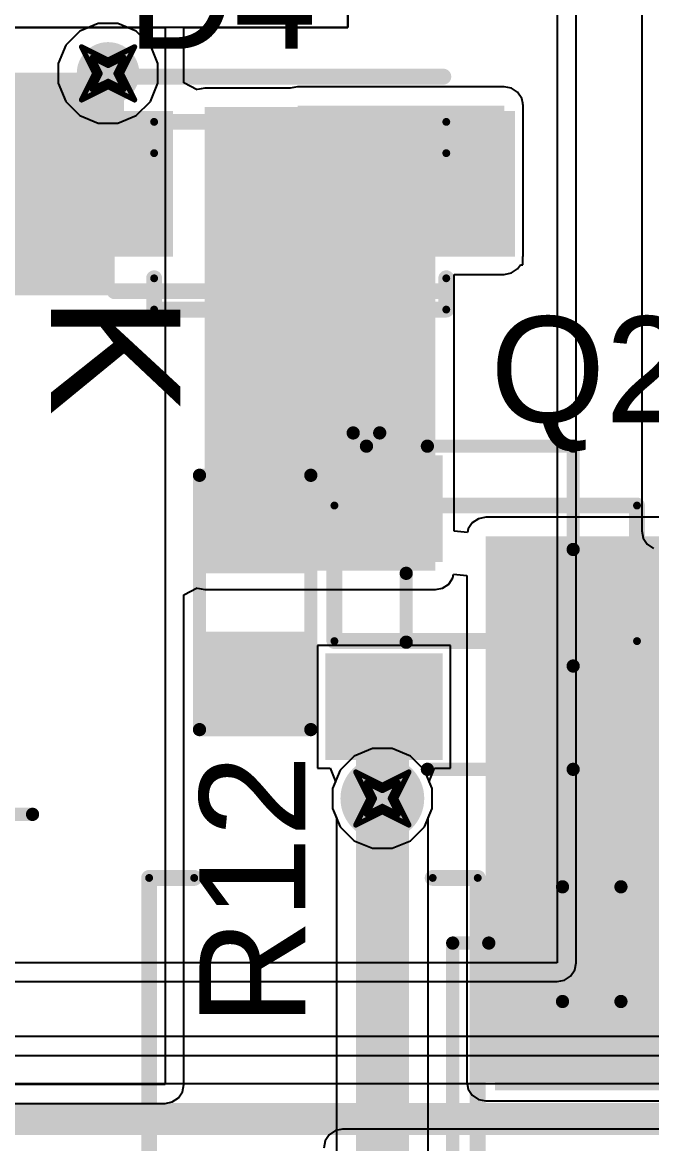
# Model space of a CAD drawing. Header units: inches. Extents: x 0 to 13.9, y -0.2 to 3.4.
# Drawn here: x 3.2952 to 3.5326, y 1.6647 to 2.088 of the extents above; entities that cross this region are included whole.
import ezdxf

# ---------------------------------------------------------------- set-up
doc = ezdxf.new("R2010")
doc.units = ezdxf.units.IN
doc.header["$MEASUREMENT"] = 0
for name, color, linetype in [('Bottom Layer', 5, 'Continuous'), ('Bottom Solder', 6, 'Continuous'), ('Drill Drawing', 1, 'Continuous'), ('Layer 1', 16, 'Continuous'), ('Layer 2', 76, 'Continuous'), ('Mechanical 4', 56, 'Continuous'), ('Pad Holes', 156, 'Continuous'), ('Top Layer', 1, 'Continuous'), ('Top Overlay', 2, 'Continuous'), ('Top Paste', 8, 'Continuous'), ('Top Solder', 216, 'Continuous'), ('Via Holes', 16, 'Continuous')]:
    doc.layers.add(name, color=color, linetype=linetype)
doc.styles.add('Arial', font='', dxfattribs={"height": 0.2})
doc.styles.get('Arial').set_extended_font_data('Arial')

msp = doc.modelspace()

# ---------------------------------------------------------------- hatches: boundary and pattern name
at = {"layer": 'Bottom Layer'}
h = msp.add_hatch(color=5, dxfattribs=at)
edge = h.paths.add_edge_path()
edge.add_arc((3.3275, 2.06873), 0.01181, 0, 360)
h = msp.add_hatch(color=5, dxfattribs=at)
edge = h.paths.add_edge_path()
edge.add_arc((3.431, 1.795), 0.01181, 0, 360)
at = {"layer": 'Bottom Solder'}
h = msp.add_hatch(color=6, dxfattribs=at)
edge = h.paths.add_edge_path()
edge.add_arc((3.431, 1.795), 0.01581, 0, 360)
at = {"layer": 'Layer 1'}
h = msp.add_hatch(color=16, dxfattribs=at)
edge = h.paths.add_edge_path()
edge.add_arc((3.3275, 2.06873), 0.01181, 0, 360)
h = msp.add_hatch(color=16, dxfattribs=at)
edge = h.paths.add_edge_path()
edge.add_arc((3.431, 1.795), 0.01181, 0, 360)
at = {"layer": 'Layer 2'}
h = msp.add_hatch(color=76, dxfattribs=at)
edge = h.paths.add_edge_path()
edge.add_arc((3.3275, 2.06873), 0.01181, 0, 360)
h = msp.add_hatch(color=76, dxfattribs=at)
edge = h.paths.add_edge_path()
edge.add_arc((3.431, 1.795), 0.01181, 0, 360)
at = {"layer": 'Mechanical 4'}
h = msp.add_hatch(color=56, dxfattribs=at)
edge = h.paths.add_edge_path()
edge.add_arc((3.34488, 2.05043), 0.0015, 0, 360)
h = msp.add_hatch(color=56, dxfattribs=at)
edge = h.paths.add_edge_path()
edge.add_arc((3.34488, 2.05043), 0.0015, 0, 360)
h = msp.add_hatch(color=56, dxfattribs=at)
edge = h.paths.add_edge_path()
edge.add_arc((3.45512, 2.05043), 0.0015, 0, 360)
h = msp.add_hatch(color=56, dxfattribs=at)
edge = h.paths.add_edge_path()
edge.add_arc((3.45512, 2.05043), 0.0015, 0, 360)
h = msp.add_hatch(color=56, dxfattribs=at)
edge = h.paths.add_edge_path()
edge.add_arc((3.34488, 2.03862), 0.0015, 0, 360)
h = msp.add_hatch(color=56, dxfattribs=at)
edge = h.paths.add_edge_path()
edge.add_arc((3.45512, 2.03862), 0.0015, 0, 360)
h = msp.add_hatch(color=56, dxfattribs=at)
edge = h.paths.add_edge_path()
edge.add_arc((3.34488, 1.99138), 0.0015, 0, 360)
h = msp.add_hatch(color=56, dxfattribs=at)
edge = h.paths.add_edge_path()
edge.add_arc((3.45512, 1.99138), 0.0015, 0, 360)
h = msp.add_hatch(color=56, dxfattribs=at)
edge = h.paths.add_edge_path()
edge.add_arc((3.34488, 1.97957), 0.0015, 0, 360)
h = msp.add_hatch(color=56, dxfattribs=at)
edge = h.paths.add_edge_path()
edge.add_arc((3.34488, 1.97957), 0.0015, 0, 360)
h = msp.add_hatch(color=56, dxfattribs=at)
edge = h.paths.add_edge_path()
edge.add_arc((3.45512, 1.97957), 0.0015, 0, 360)
h = msp.add_hatch(color=56, dxfattribs=at)
edge = h.paths.add_edge_path()
edge.add_arc((3.45512, 1.97957), 0.0015, 0, 360)
h = msp.add_hatch(color=56, dxfattribs=at)
edge = h.paths.add_edge_path()
edge.add_arc((3.41291, 1.90559), 0.0015, 0, 360)
h = msp.add_hatch(color=56, dxfattribs=at)
edge = h.paths.add_edge_path()
edge.add_arc((3.41291, 1.90559), 0.0015, 0, 360)
h = msp.add_hatch(color=56, dxfattribs=at)
edge = h.paths.add_edge_path()
edge.add_arc((3.52709, 1.90559), 0.0015, 0, 360)
h = msp.add_hatch(color=56, dxfattribs=at)
edge = h.paths.add_edge_path()
edge.add_arc((3.52709, 1.90559), 0.0015, 0, 360)
h = msp.add_hatch(color=56, dxfattribs=at)
edge = h.paths.add_edge_path()
edge.add_arc((3.41291, 1.85441), 0.0015, 0, 360)
h = msp.add_hatch(color=56, dxfattribs=at)
edge = h.paths.add_edge_path()
edge.add_arc((3.41291, 1.85441), 0.0015, 0, 360)
h = msp.add_hatch(color=56, dxfattribs=at)
edge = h.paths.add_edge_path()
edge.add_arc((3.52709, 1.85441), 0.0015, 0, 360)
h = msp.add_hatch(color=56, dxfattribs=at)
edge = h.paths.add_edge_path()
edge.add_arc((3.52709, 1.85441), 0.0015, 0, 360)
h = msp.add_hatch(color=56, dxfattribs=at)
edge = h.paths.add_edge_path()
edge.add_arc((3.343, 1.765), 0.0015, 0, 360)
h = msp.add_hatch(color=56, dxfattribs=at)
edge = h.paths.add_edge_path()
edge.add_arc((3.343, 1.765), 0.0015, 0, 360)
h = msp.add_hatch(color=56, dxfattribs=at)
edge = h.paths.add_edge_path()
edge.add_arc((3.36, 1.765), 0.0015, 0, 360)
h = msp.add_hatch(color=56, dxfattribs=at)
edge = h.paths.add_edge_path()
edge.add_arc((3.45, 1.765), 0.0015, 0, 360)
h = msp.add_hatch(color=56, dxfattribs=at)
edge = h.paths.add_edge_path()
edge.add_arc((3.467, 1.765), 0.0015, 0, 360)
h = msp.add_hatch(color=56, dxfattribs=at)
edge = h.paths.add_edge_path()
edge.add_arc((3.467, 1.765), 0.0015, 0, 360)
h = msp.add_hatch(color=56, dxfattribs=at)
edge = h.paths.add_edge_path()
edge.add_arc((3.49898, 1.76165), 0.00125, 0, 360)
h = msp.add_hatch(color=56, dxfattribs=at)
edge = h.paths.add_edge_path()
edge.add_arc((3.52102, 1.76165), 0.00125, 0, 360)
h = msp.add_hatch(color=56, dxfattribs=at)
edge = h.paths.add_edge_path()
edge.add_arc((3.49898, 1.71835), 0.00125, 0, 360)
h = msp.add_hatch(color=56, dxfattribs=at)
edge = h.paths.add_edge_path()
edge.add_arc((3.52102, 1.71835), 0.00125, 0, 360)
at = {"layer": 'Pad Holes'}
h = msp.add_hatch(color=7, dxfattribs=at)
edge = h.paths.add_edge_path()
edge.add_arc((3.34488, 2.05043), 0.0015, 0, 360)
h = msp.add_hatch(color=7, dxfattribs=at)
edge = h.paths.add_edge_path()
edge.add_arc((3.34488, 2.05043), 0.0015, 0, 360)
h = msp.add_hatch(color=7, dxfattribs=at)
edge = h.paths.add_edge_path()
edge.add_arc((3.45512, 2.05043), 0.0015, 0, 360)
h = msp.add_hatch(color=7, dxfattribs=at)
edge = h.paths.add_edge_path()
edge.add_arc((3.45512, 2.05043), 0.0015, 0, 360)
h = msp.add_hatch(color=7, dxfattribs=at)
edge = h.paths.add_edge_path()
edge.add_arc((3.34488, 2.03862), 0.0015, 0, 360)
h = msp.add_hatch(color=7, dxfattribs=at)
edge = h.paths.add_edge_path()
edge.add_arc((3.45512, 2.03862), 0.0015, 0, 360)
h = msp.add_hatch(color=7, dxfattribs=at)
edge = h.paths.add_edge_path()
edge.add_arc((3.34488, 1.99138), 0.0015, 0, 360)
h = msp.add_hatch(color=7, dxfattribs=at)
edge = h.paths.add_edge_path()
edge.add_arc((3.45512, 1.99138), 0.0015, 0, 360)
h = msp.add_hatch(color=7, dxfattribs=at)
edge = h.paths.add_edge_path()
edge.add_arc((3.34488, 1.97957), 0.0015, 0, 360)
h = msp.add_hatch(color=7, dxfattribs=at)
edge = h.paths.add_edge_path()
edge.add_arc((3.34488, 1.97957), 0.0015, 0, 360)
h = msp.add_hatch(color=7, dxfattribs=at)
edge = h.paths.add_edge_path()
edge.add_arc((3.45512, 1.97957), 0.0015, 0, 360)
h = msp.add_hatch(color=7, dxfattribs=at)
edge = h.paths.add_edge_path()
edge.add_arc((3.45512, 1.97957), 0.0015, 0, 360)
h = msp.add_hatch(color=7, dxfattribs=at)
edge = h.paths.add_edge_path()
edge.add_arc((3.41291, 1.90559), 0.0015, 0, 360)
h = msp.add_hatch(color=7, dxfattribs=at)
edge = h.paths.add_edge_path()
edge.add_arc((3.41291, 1.90559), 0.0015, 0, 360)
h = msp.add_hatch(color=7, dxfattribs=at)
edge = h.paths.add_edge_path()
edge.add_arc((3.52709, 1.90559), 0.0015, 0, 360)
h = msp.add_hatch(color=7, dxfattribs=at)
edge = h.paths.add_edge_path()
edge.add_arc((3.52709, 1.90559), 0.0015, 0, 360)
h = msp.add_hatch(color=7, dxfattribs=at)
edge = h.paths.add_edge_path()
edge.add_arc((3.41291, 1.85441), 0.0015, 0, 360)
h = msp.add_hatch(color=7, dxfattribs=at)
edge = h.paths.add_edge_path()
edge.add_arc((3.41291, 1.85441), 0.0015, 0, 360)
h = msp.add_hatch(color=7, dxfattribs=at)
edge = h.paths.add_edge_path()
edge.add_arc((3.52709, 1.85441), 0.0015, 0, 360)
h = msp.add_hatch(color=7, dxfattribs=at)
edge = h.paths.add_edge_path()
edge.add_arc((3.52709, 1.85441), 0.0015, 0, 360)
h = msp.add_hatch(color=7, dxfattribs=at)
edge = h.paths.add_edge_path()
edge.add_arc((3.343, 1.765), 0.0015, 0, 360)
h = msp.add_hatch(color=7, dxfattribs=at)
edge = h.paths.add_edge_path()
edge.add_arc((3.343, 1.765), 0.0015, 0, 360)
h = msp.add_hatch(color=7, dxfattribs=at)
edge = h.paths.add_edge_path()
edge.add_arc((3.36, 1.765), 0.0015, 0, 360)
h = msp.add_hatch(color=7, dxfattribs=at)
edge = h.paths.add_edge_path()
edge.add_arc((3.45, 1.765), 0.0015, 0, 360)
h = msp.add_hatch(color=7, dxfattribs=at)
edge = h.paths.add_edge_path()
edge.add_arc((3.467, 1.765), 0.0015, 0, 360)
h = msp.add_hatch(color=7, dxfattribs=at)
edge = h.paths.add_edge_path()
edge.add_arc((3.467, 1.765), 0.0015, 0, 360)
h = msp.add_hatch(color=7, dxfattribs=at)
edge = h.paths.add_edge_path()
edge.add_arc((3.49898, 1.76165), 0.00125, 0, 360)
h = msp.add_hatch(color=7, dxfattribs=at)
edge = h.paths.add_edge_path()
edge.add_arc((3.52102, 1.76165), 0.00125, 0, 360)
h = msp.add_hatch(color=7, dxfattribs=at)
edge = h.paths.add_edge_path()
edge.add_arc((3.49898, 1.71835), 0.00125, 0, 360)
h = msp.add_hatch(color=7, dxfattribs=at)
edge = h.paths.add_edge_path()
edge.add_arc((3.52102, 1.71835), 0.00125, 0, 360)
at = {"layer": 'Top Layer'}
h = msp.add_hatch(color=1, dxfattribs=at)
edge = h.paths.add_edge_path()
edge.add_arc((3.3275, 2.06873), 0.01181, 0, 360)
for points in [[(3.364, 1.881), (3.451, 1.881), (3.451, 2.056), (3.364, 2.056)], [(3.477, 2), (3.477, 2.05658), (3.399, 2.05658), (3.399, 2)], [(3.348, 2.0035), (3.307, 2.0035), (3.307, 2.0505), (3.348, 2.0505)], [(3.477, 2.0035), (3.436, 2.0035), (3.436, 2.0505), (3.477, 2.0505)], [(3.44974, 1.92054), (3.44974, 1.88826), (3.41352, 1.88826), (3.41352, 1.92054)], [(3.4005, 1.884), (3.3655, 1.884), (3.3655, 1.914), (3.4005, 1.914)], [(3.47, 1.688), (3.547, 1.688), (3.547, 1.894), (3.47, 1.894)], [(3.52848, 1.88314), (3.52848, 1.85086), (3.49226, 1.85086), (3.49226, 1.88314)], [(3.4005, 1.824), (3.3655, 1.824), (3.3655, 1.854), (3.4005, 1.854)], [(3.44974, 1.84574), (3.44974, 1.81346), (3.41352, 1.81346), (3.41352, 1.84574)], [(3.47754, 1.68879), (3.47754, 1.78721), (3.54446, 1.78721), (3.54446, 1.68879)]]:
    msp.add_hatch(color=1, dxfattribs=at).paths.add_polyline_path(points)
h = msp.add_hatch(color=1, dxfattribs=at)
edge = h.paths.add_edge_path()
edge.add_arc((3.431, 1.795), 0.01181, 0, 360)
at = {"layer": 'Top Overlay'}
for points in [[(3.33, 2.069), (3.279, 2.069), (3.279, 2.054), (3.33, 2.054)], [(3.303, 2.057), (3.279, 2.057), (3.279, 1.997), (3.303, 1.997)], [(3.33, 2), (3.279, 2), (3.279, 1.985), (3.33, 1.985)]]:
    msp.add_hatch(color=2, dxfattribs=at).paths.add_polyline_path(points)
at = {"layer": 'Top Paste'}
for points in [[(3.348, 2.0035), (3.307, 2.0035), (3.307, 2.0505), (3.348, 2.0505)], [(3.477, 2.0035), (3.436, 2.0035), (3.436, 2.0505), (3.477, 2.0505)], [(3.44974, 1.92054), (3.44974, 1.88826), (3.41352, 1.88826), (3.41352, 1.92054)], [(3.4005, 1.884), (3.3655, 1.884), (3.3655, 1.914), (3.4005, 1.914)], [(3.52848, 1.88314), (3.52848, 1.85086), (3.49226, 1.85086), (3.49226, 1.88314)], [(3.4005, 1.824), (3.3655, 1.824), (3.3655, 1.854), (3.4005, 1.854)], [(3.44974, 1.84574), (3.44974, 1.81346), (3.41352, 1.81346), (3.41352, 1.84574)], [(3.47754, 1.68879), (3.47754, 1.78721), (3.54446, 1.78721), (3.54446, 1.68879)]]:
    msp.add_hatch(color=8, dxfattribs=at).paths.add_polyline_path(points)
at = {"layer": 'Top Solder'}
for points in [[(3.352, 1.9995), (3.303, 1.9995), (3.303, 2.0545), (3.352, 2.0545)], [(3.481, 1.9995), (3.432, 1.9995), (3.432, 2.0545), (3.481, 2.0545)], [(3.45374, 1.92454), (3.45374, 1.88426), (3.40952, 1.88426), (3.40952, 1.92454)], [(3.4045, 1.88), (3.3615, 1.88), (3.3615, 1.918), (3.4045, 1.918)], [(3.53248, 1.88714), (3.53248, 1.84686), (3.48826, 1.84686), (3.48826, 1.88714)], [(3.4045, 1.82), (3.3615, 1.82), (3.3615, 1.858), (3.4045, 1.858)], [(3.45374, 1.84974), (3.45374, 1.80946), (3.40952, 1.80946), (3.40952, 1.84974)], [(3.47354, 1.68479), (3.47354, 1.79121), (3.54846, 1.79121), (3.54846, 1.68479)]]:
    msp.add_hatch(color=216, dxfattribs=at).paths.add_polyline_path(points)
h = msp.add_hatch(color=216, dxfattribs=at)
edge = h.paths.add_edge_path()
edge.add_arc((3.431, 1.795), 0.01581, 0, 360)
at = {"layer": 'Via Holes'}
h = msp.add_hatch(color=7, dxfattribs=at)
edge = h.paths.add_edge_path()
edge.add_arc((3.3275, 2.06873), 0.00591, 0, 360)
h = msp.add_hatch(color=7, dxfattribs=at)
edge = h.paths.add_edge_path()
edge.add_arc((3.431, 1.795), 0.00591, 0, 360)

# ---------------------------------------------------------------- linework, layer by layer
at = {"layer": 'Bottom Layer'}
for p, q in [((3.32376, 2.08754), (3.31684, 2.08468)), ((3.33124, 2.08754), (3.32376, 2.08754)), ((3.33816, 2.08468), (3.33124, 2.08754)), ((3.31684, 2.08468), (3.31155, 2.07939)), ((3.34345, 2.07939), (3.33816, 2.08468)), ((3.31155, 2.07939), (3.30869, 2.07247)), ((3.34631, 2.07247), (3.34345, 2.07939)), ((3.30869, 2.07247), (3.30869, 2.06499)), ((3.34631, 2.06499), (3.34631, 2.07247)), ((3.30869, 2.06499), (3.31155, 2.05808)), ((3.34345, 2.05808), (3.34631, 2.06499)), ((3.31155, 2.05808), (3.31684, 2.05279)), ((3.33816, 2.05279), (3.34345, 2.05808)), ((3.31684, 2.05279), (3.32376, 2.04992)), ((3.32376, 2.04992), (3.33124, 2.04992)), ((3.33124, 2.04992), (3.33816, 2.05279)), ((3.42726, 1.81381), (3.42034, 1.81095)), ((3.43474, 1.81381), (3.42726, 1.81381)), ((3.44166, 1.81095), (3.43474, 1.81381)), ((3.42034, 1.81095), (3.41505, 1.80566)), ((3.44695, 1.80566), (3.44166, 1.81095)), ((3.41505, 1.80566), (3.41219, 1.79874)), ((3.44981, 1.79874), (3.44695, 1.80566)), ((3.41219, 1.79874), (3.41219, 1.79126)), ((3.44981, 1.79126), (3.44981, 1.79874)), ((3.41219, 1.79126), (3.41367, 1.78769)), ((3.44833, 1.78769), (3.44981, 1.79126)), ((3.41367, 1.78769), (3.41367, 1.50818)), ((3.44833, 1.501), (3.44833, 1.78769))]:
    msp.add_line(p, q, dxfattribs=at)
msp.add_lwpolyline([(3.431, 1.501, 0.02, 0.02, 0), (3.431, 1.795, 0.02, 0.02, 0)], format="xyseb", dxfattribs=at)
msp.add_lwpolyline([(3.426, 1.795, 0.01, 0.01, 1), (3.436, 1.795, 0.01, 0.01, 1)], format="xyseb", close=True, dxfattribs=at)
at = {"layer": 'Drill Drawing'}
for points in [[(3.3175, 2.07873, 0.002, 0.002, 0), (3.3275, 2.07373, 0.002, 0.002, 0)], [(3.3175, 2.07873, 0.002, 0.002, 0), (3.3225, 2.06873, 0.002, 0.002, 0)], [(3.3275, 2.07373, 0.002, 0.002, 0), (3.3375, 2.07873, 0.002, 0.002, 0)], [(3.3325, 2.06873, 0.002, 0.002, 0), (3.3375, 2.07873, 0.002, 0.002, 0)], [(3.3215, 2.07473, 0.002, 0.002, 0), (3.3275, 2.07173, 0.002, 0.002, 0)], [(3.3215, 2.07473, 0.002, 0.002, 0), (3.3245, 2.06873, 0.002, 0.002, 0)], [(3.3275, 2.07173, 0.002, 0.002, 0), (3.3335, 2.07473, 0.002, 0.002, 0)], [(3.3305, 2.06873, 0.002, 0.002, 0), (3.3335, 2.07473, 0.002, 0.002, 0)], [(3.3175, 2.05873, 0.002, 0.002, 0), (3.3225, 2.06873, 0.002, 0.002, 0)], [(3.3215, 2.06273, 0.002, 0.002, 0), (3.3245, 2.06873, 0.002, 0.002, 0)], [(3.3215, 2.06273, 0.002, 0.002, 0), (3.3275, 2.06573, 0.002, 0.002, 0)], [(3.3275, 2.06573, 0.002, 0.002, 0), (3.3335, 2.06273, 0.002, 0.002, 0)], [(3.3305, 2.06873, 0.002, 0.002, 0), (3.3335, 2.06273, 0.002, 0.002, 0)], [(3.3325, 2.06873, 0.002, 0.002, 0), (3.3375, 2.05873, 0.002, 0.002, 0)], [(3.3175, 2.05873, 0.002, 0.002, 0), (3.3275, 2.06373, 0.002, 0.002, 0)], [(3.3275, 2.06373, 0.002, 0.002, 0), (3.3375, 2.05873, 0.002, 0.002, 0)], [(3.421, 1.805, 0.002, 0.002, 0), (3.431, 1.8, 0.002, 0.002, 0)], [(3.421, 1.805, 0.002, 0.002, 0), (3.426, 1.795, 0.002, 0.002, 0)], [(3.431, 1.8, 0.002, 0.002, 0), (3.441, 1.805, 0.002, 0.002, 0)], [(3.436, 1.795, 0.002, 0.002, 0), (3.441, 1.805, 0.002, 0.002, 0)], [(3.425, 1.801, 0.002, 0.002, 0), (3.431, 1.798, 0.002, 0.002, 0)], [(3.425, 1.801, 0.002, 0.002, 0), (3.428, 1.795, 0.002, 0.002, 0)], [(3.431, 1.798, 0.002, 0.002, 0), (3.437, 1.801, 0.002, 0.002, 0)], [(3.434, 1.795, 0.002, 0.002, 0), (3.437, 1.801, 0.002, 0.002, 0)], [(3.421, 1.785, 0.002, 0.002, 0), (3.426, 1.795, 0.002, 0.002, 0)], [(3.425, 1.789, 0.002, 0.002, 0), (3.428, 1.795, 0.002, 0.002, 0)], [(3.434, 1.795, 0.002, 0.002, 0), (3.437, 1.789, 0.002, 0.002, 0)], [(3.436, 1.795, 0.002, 0.002, 0), (3.441, 1.785, 0.002, 0.002, 0)], [(3.421, 1.785, 0.002, 0.002, 0), (3.431, 1.79, 0.002, 0.002, 0)], [(3.425, 1.789, 0.002, 0.002, 0), (3.431, 1.792, 0.002, 0.002, 0)], [(3.431, 1.792, 0.002, 0.002, 0), (3.437, 1.789, 0.002, 0.002, 0)], [(3.431, 1.79, 0.002, 0.002, 0), (3.441, 1.785, 0.002, 0.002, 0)]]:
    msp.add_lwpolyline(points, format="xyseb", dxfattribs=at)
for points in [[(3.317, 2.07873, 0.001, 0.001, 1), (3.318, 2.07873, 0.001, 0.001, 1)], [(3.317, 2.07873, 0.001, 0.001, 1), (3.318, 2.07873, 0.001, 0.001, 1)], [(3.337, 2.07873, 0.001, 0.001, 1), (3.338, 2.07873, 0.001, 0.001, 1)], [(3.337, 2.07873, 0.001, 0.001, 1), (3.338, 2.07873, 0.001, 0.001, 1)], [(3.321, 2.07473, 0.001, 0.001, 1), (3.322, 2.07473, 0.001, 0.001, 1)], [(3.321, 2.07473, 0.001, 0.001, 1), (3.322, 2.07473, 0.001, 0.001, 1)], [(3.327, 2.07373, 0.001, 0.001, 1), (3.328, 2.07373, 0.001, 0.001, 1)], [(3.327, 2.07373, 0.001, 0.001, 1), (3.328, 2.07373, 0.001, 0.001, 1)], [(3.333, 2.07473, 0.001, 0.001, 1), (3.334, 2.07473, 0.001, 0.001, 1)], [(3.333, 2.07473, 0.001, 0.001, 1), (3.334, 2.07473, 0.001, 0.001, 1)], [(3.327, 2.07173, 0.001, 0.001, 1), (3.328, 2.07173, 0.001, 0.001, 1)], [(3.327, 2.07173, 0.001, 0.001, 1), (3.328, 2.07173, 0.001, 0.001, 1)], [(3.322, 2.06873, 0.001, 0.001, 1), (3.323, 2.06873, 0.001, 0.001, 1)], [(3.322, 2.06873, 0.001, 0.001, 1), (3.323, 2.06873, 0.001, 0.001, 1)], [(3.324, 2.06873, 0.001, 0.001, 1), (3.325, 2.06873, 0.001, 0.001, 1)], [(3.324, 2.06873, 0.001, 0.001, 1), (3.325, 2.06873, 0.001, 0.001, 1)], [(3.327, 2.06573, 0.001, 0.001, 1), (3.328, 2.06573, 0.001, 0.001, 1)], [(3.327, 2.06573, 0.001, 0.001, 1), (3.328, 2.06573, 0.001, 0.001, 1)], [(3.33, 2.06873, 0.001, 0.001, 1), (3.331, 2.06873, 0.001, 0.001, 1)], [(3.33, 2.06873, 0.001, 0.001, 1), (3.331, 2.06873, 0.001, 0.001, 1)], [(3.332, 2.06873, 0.001, 0.001, 1), (3.333, 2.06873, 0.001, 0.001, 1)], [(3.332, 2.06873, 0.001, 0.001, 1), (3.333, 2.06873, 0.001, 0.001, 1)], [(3.321, 2.06273, 0.001, 0.001, 1), (3.322, 2.06273, 0.001, 0.001, 1)], [(3.321, 2.06273, 0.001, 0.001, 1), (3.322, 2.06273, 0.001, 0.001, 1)], [(3.327, 2.06373, 0.001, 0.001, 1), (3.328, 2.06373, 0.001, 0.001, 1)], [(3.327, 2.06373, 0.001, 0.001, 1), (3.328, 2.06373, 0.001, 0.001, 1)], [(3.333, 2.06273, 0.001, 0.001, 1), (3.334, 2.06273, 0.001, 0.001, 1)], [(3.333, 2.06273, 0.001, 0.001, 1), (3.334, 2.06273, 0.001, 0.001, 1)], [(3.317, 2.05873, 0.001, 0.001, 1), (3.318, 2.05873, 0.001, 0.001, 1)], [(3.317, 2.05873, 0.001, 0.001, 1), (3.318, 2.05873, 0.001, 0.001, 1)], [(3.337, 2.05873, 0.001, 0.001, 1), (3.338, 2.05873, 0.001, 0.001, 1)], [(3.337, 2.05873, 0.001, 0.001, 1), (3.338, 2.05873, 0.001, 0.001, 1)], [(3.4205, 1.805, 0.001, 0.001, 1), (3.4215, 1.805, 0.001, 0.001, 1)], [(3.4205, 1.805, 0.001, 0.001, 1), (3.4215, 1.805, 0.001, 0.001, 1)], [(3.4405, 1.805, 0.001, 0.001, 1), (3.4415, 1.805, 0.001, 0.001, 1)], [(3.4405, 1.805, 0.001, 0.001, 1), (3.4415, 1.805, 0.001, 0.001, 1)], [(3.4245, 1.801, 0.001, 0.001, 1), (3.4255, 1.801, 0.001, 0.001, 1)], [(3.4245, 1.801, 0.001, 0.001, 1), (3.4255, 1.801, 0.001, 0.001, 1)], [(3.4305, 1.8, 0.001, 0.001, 1), (3.4315, 1.8, 0.001, 0.001, 1)], [(3.4305, 1.8, 0.001, 0.001, 1), (3.4315, 1.8, 0.001, 0.001, 1)], [(3.4305, 1.798, 0.001, 0.001, 1), (3.4315, 1.798, 0.001, 0.001, 1)], [(3.4305, 1.798, 0.001, 0.001, 1), (3.4315, 1.798, 0.001, 0.001, 1)], [(3.4365, 1.801, 0.001, 0.001, 1), (3.4375, 1.801, 0.001, 0.001, 1)], [(3.4365, 1.801, 0.001, 0.001, 1), (3.4375, 1.801, 0.001, 0.001, 1)], [(3.4255, 1.795, 0.001, 0.001, 1), (3.4265, 1.795, 0.001, 0.001, 1)], [(3.4255, 1.795, 0.001, 0.001, 1), (3.4265, 1.795, 0.001, 0.001, 1)], [(3.4275, 1.795, 0.001, 0.001, 1), (3.4285, 1.795, 0.001, 0.001, 1)], [(3.4275, 1.795, 0.001, 0.001, 1), (3.4285, 1.795, 0.001, 0.001, 1)], [(3.4335, 1.795, 0.001, 0.001, 1), (3.4345, 1.795, 0.001, 0.001, 1)], [(3.4335, 1.795, 0.001, 0.001, 1), (3.4345, 1.795, 0.001, 0.001, 1)], [(3.4355, 1.795, 0.001, 0.001, 1), (3.4365, 1.795, 0.001, 0.001, 1)], [(3.4355, 1.795, 0.001, 0.001, 1), (3.4365, 1.795, 0.001, 0.001, 1)], [(3.4305, 1.792, 0.001, 0.001, 1), (3.4315, 1.792, 0.001, 0.001, 1)], [(3.4305, 1.792, 0.001, 0.001, 1), (3.4315, 1.792, 0.001, 0.001, 1)], [(3.4305, 1.79, 0.001, 0.001, 1), (3.4315, 1.79, 0.001, 0.001, 1)], [(3.4305, 1.79, 0.001, 0.001, 1), (3.4315, 1.79, 0.001, 0.001, 1)], [(3.4245, 1.789, 0.001, 0.001, 1), (3.4255, 1.789, 0.001, 0.001, 1)], [(3.4245, 1.789, 0.001, 0.001, 1), (3.4255, 1.789, 0.001, 0.001, 1)], [(3.4365, 1.789, 0.001, 0.001, 1), (3.4375, 1.789, 0.001, 0.001, 1)], [(3.4365, 1.789, 0.001, 0.001, 1), (3.4375, 1.789, 0.001, 0.001, 1)], [(3.4205, 1.785, 0.001, 0.001, 1), (3.4215, 1.785, 0.001, 0.001, 1)], [(3.4205, 1.785, 0.001, 0.001, 1), (3.4215, 1.785, 0.001, 0.001, 1)], [(3.4405, 1.785, 0.001, 0.001, 1), (3.4415, 1.785, 0.001, 0.001, 1)], [(3.4405, 1.785, 0.001, 0.001, 1), (3.4415, 1.785, 0.001, 0.001, 1)]]:
    msp.add_lwpolyline(points, format="xyseb", close=True, dxfattribs=at)
at = {"layer": 'Layer 1'}
for p, q in [((3.32376, 2.08754), (3.31684, 2.08468)), ((3.33124, 2.08754), (3.32376, 2.08754)), ((3.33816, 2.08468), (3.33124, 2.08754)), ((3.31684, 2.08468), (3.31155, 2.07939)), ((3.34345, 2.07939), (3.33816, 2.08468)), ((3.31155, 2.07939), (3.30869, 2.07247)), ((3.34631, 2.07247), (3.34345, 2.07939)), ((3.30869, 2.07247), (3.30869, 2.06499)), ((3.34631, 2.06499), (3.34631, 2.07247)), ((3.30869, 2.06499), (3.31155, 2.05808)), ((3.34345, 2.05808), (3.34631, 2.06499)), ((3.31155, 2.05808), (3.31684, 2.05279)), ((3.33816, 2.05279), (3.34345, 2.05808)), ((3.31684, 2.05279), (3.32376, 2.04992)), ((3.32376, 2.04992), (3.33124, 2.04992)), ((3.33124, 2.04992), (3.33816, 2.05279)), ((3.42726, 1.81381), (3.42034, 1.81095)), ((3.43474, 1.81381), (3.42726, 1.81381)), ((3.44166, 1.81095), (3.43474, 1.81381)), ((3.42034, 1.81095), (3.41505, 1.80566)), ((3.44695, 1.80566), (3.44166, 1.81095)), ((3.41505, 1.80566), (3.41219, 1.79874)), ((3.44981, 1.79874), (3.44695, 1.80566)), ((3.41219, 1.79874), (3.41219, 1.79126)), ((3.44981, 1.79126), (3.44981, 1.79874)), ((3.41219, 1.79126), (3.41505, 1.78434)), ((3.44695, 1.78434), (3.44981, 1.79126)), ((3.41505, 1.78434), (3.42034, 1.77905)), ((3.44166, 1.77905), (3.44695, 1.78434)), ((3.42034, 1.77905), (3.42726, 1.77619)), ((3.43474, 1.77619), (3.44166, 1.77905)), ((3.42726, 1.77619), (3.43474, 1.77619)), ((3.70551, 1.68725), (2.804, 1.68725))]:
    msp.add_line(p, q, dxfattribs=at)
msp.add_lwpolyline([(2.804, 1.674, 0.012, 0.012, 0), (3.711, 1.674, 0.012, 0.012, 0)], format="xyseb", dxfattribs=at)
at = {"layer": 'Layer 2'}
for p, q in [((3.497, 2.197), (3.497, 1.733)), ((3.50414, 1.733), (3.50414, 2.18986)), ((3.52886, 2.11), (3.52886, 1.896)), ((3.52886, 1.896), (3.52941, 1.89327)), ((3.52941, 1.89327), (3.53095, 1.89095)), ((3.53095, 1.89095), (3.53327, 1.88941)), ((3.42726, 1.81381), (3.42034, 1.81095)), ((3.43474, 1.81381), (3.42726, 1.81381)), ((3.44166, 1.81095), (3.43474, 1.81381)), ((3.42034, 1.81095), (3.41505, 1.80566)), ((3.44695, 1.80566), (3.44166, 1.81095)), ((3.41505, 1.80566), (3.41219, 1.79874)), ((3.44981, 1.79874), (3.44695, 1.80566)), ((3.41219, 1.79874), (3.41219, 1.79126)), ((3.44981, 1.79126), (3.44981, 1.79874)), ((3.41219, 1.79126), (3.41505, 1.78434)), ((3.44695, 1.78434), (3.44981, 1.79126)), ((3.41505, 1.78434), (3.42034, 1.77905)), ((3.44166, 1.77905), (3.44695, 1.78434)), ((3.42034, 1.77905), (3.42726, 1.77619)), ((3.43474, 1.77619), (3.44166, 1.77905)), ((3.42726, 1.77619), (3.43474, 1.77619)), ((3.497, 1.733), (3.13134, 1.733)), ((3.50359, 1.73027), (3.50414, 1.733)), ((3.49973, 1.72641), (3.50205, 1.72795)), ((3.50205, 1.72795), (3.50359, 1.73027)), ((3.13134, 1.72586), (3.497, 1.72586)), ((3.497, 1.72586), (3.49973, 1.72641)), ((3.9898, 1.70514), (2.84114, 1.70514)), ((2.834, 1.698), (3.9898, 1.698))]:
    msp.add_line(p, q, dxfattribs=at)
at = {"layer": 'Mechanical 4'}
for points in [[(3.34488, 2.03862, 0.006, 0.006, 0), (3.34488, 2.05043, 0.006, 0.006, 0)], [(3.34488, 2.05043, 0.006, 0.006, 0), (3.45512, 2.05043, 0.006, 0.006, 0)], [(3.45512, 2.03862, 0.006, 0.006, 0), (3.45512, 2.05043, 0.006, 0.006, 0)], [(3.34488, 1.97957, 0.006, 0.006, 0), (3.34488, 1.99138, 0.006, 0.006, 0)], [(3.45512, 1.97957, 0.006, 0.006, 0), (3.45512, 1.99138, 0.006, 0.006, 0)], [(3.34488, 1.97957, 0.006, 0.006, 0), (3.45512, 1.97957, 0.006, 0.006, 0)], [(3.41291, 1.85441, 0.006, 0.006, 0), (3.41291, 1.90559, 0.006, 0.006, 0)], [(3.41291, 1.90559, 0.006, 0.006, 0), (3.52709, 1.90559, 0.006, 0.006, 0)], [(3.52709, 1.85441, 0.006, 0.006, 0), (3.52709, 1.90559, 0.006, 0.006, 0)], [(3.41291, 1.85441, 0.006, 0.006, 0), (3.52709, 1.85441, 0.006, 0.006, 0)], [(3.343, 1.765, 0.006, 0.006, 0), (3.36, 1.765, 0.006, 0.006, 0)], [(3.343, 1.535, 0.006, 0.006, 0), (3.343, 1.765, 0.006, 0.006, 0)], [(3.45, 1.765, 0.006, 0.006, 0), (3.467, 1.765, 0.006, 0.006, 0)], [(3.467, 1.535, 0.006, 0.006, 0), (3.467, 1.765, 0.006, 0.006, 0)], [(3.49898, 1.71835, 0.005, 0.005, 0), (3.49898, 1.76165, 0.005, 0.005, 0)], [(3.52102, 1.71835, 0.005, 0.005, 0), (3.52102, 1.76165, 0.005, 0.005, 0)]]:
    msp.add_lwpolyline(points, format="xyseb", dxfattribs=at)
for points in [[(3.34338, 2.05043, 0.003, 0.003, 1), (3.34638, 2.05043, 0.003, 0.003, 1)], [(3.34338, 2.05043, 0.003, 0.003, 1), (3.34638, 2.05043, 0.003, 0.003, 1)], [(3.45362, 2.05043, 0.003, 0.003, 1), (3.45662, 2.05043, 0.003, 0.003, 1)], [(3.45362, 2.05043, 0.003, 0.003, 1), (3.45662, 2.05043, 0.003, 0.003, 1)], [(3.34338, 2.03862, 0.003, 0.003, 1), (3.34638, 2.03862, 0.003, 0.003, 1)], [(3.45362, 2.03862, 0.003, 0.003, 1), (3.45662, 2.03862, 0.003, 0.003, 1)], [(3.34338, 1.99138, 0.003, 0.003, 1), (3.34638, 1.99138, 0.003, 0.003, 1)], [(3.45362, 1.99138, 0.003, 0.003, 1), (3.45662, 1.99138, 0.003, 0.003, 1)], [(3.34338, 1.97957, 0.003, 0.003, 1), (3.34638, 1.97957, 0.003, 0.003, 1)], [(3.34338, 1.97957, 0.003, 0.003, 1), (3.34638, 1.97957, 0.003, 0.003, 1)], [(3.45362, 1.97957, 0.003, 0.003, 1), (3.45662, 1.97957, 0.003, 0.003, 1)], [(3.45362, 1.97957, 0.003, 0.003, 1), (3.45662, 1.97957, 0.003, 0.003, 1)], [(3.41141, 1.90559, 0.003, 0.003, 1), (3.41441, 1.90559, 0.003, 0.003, 1)], [(3.41141, 1.90559, 0.003, 0.003, 1), (3.41441, 1.90559, 0.003, 0.003, 1)], [(3.52559, 1.90559, 0.003, 0.003, 1), (3.52859, 1.90559, 0.003, 0.003, 1)], [(3.52559, 1.90559, 0.003, 0.003, 1), (3.52859, 1.90559, 0.003, 0.003, 1)], [(3.41141, 1.85441, 0.003, 0.003, 1), (3.41441, 1.85441, 0.003, 0.003, 1)], [(3.41141, 1.85441, 0.003, 0.003, 1), (3.41441, 1.85441, 0.003, 0.003, 1)], [(3.52559, 1.85441, 0.003, 0.003, 1), (3.52859, 1.85441, 0.003, 0.003, 1)], [(3.52559, 1.85441, 0.003, 0.003, 1), (3.52859, 1.85441, 0.003, 0.003, 1)], [(3.3415, 1.765, 0.003, 0.003, 1), (3.3445, 1.765, 0.003, 0.003, 1)], [(3.3415, 1.765, 0.003, 0.003, 1), (3.3445, 1.765, 0.003, 0.003, 1)], [(3.3585, 1.765, 0.003, 0.003, 1), (3.3615, 1.765, 0.003, 0.003, 1)], [(3.4485, 1.765, 0.003, 0.003, 1), (3.4515, 1.765, 0.003, 0.003, 1)], [(3.4655, 1.765, 0.003, 0.003, 1), (3.4685, 1.765, 0.003, 0.003, 1)], [(3.4655, 1.765, 0.003, 0.003, 1), (3.4685, 1.765, 0.003, 0.003, 1)], [(3.49773, 1.76165, 0.0025, 0.0025, 1), (3.50023, 1.76165, 0.0025, 0.0025, 1)], [(3.51977, 1.76165, 0.0025, 0.0025, 1), (3.52227, 1.76165, 0.0025, 0.0025, 1)], [(3.49773, 1.71835, 0.0025, 0.0025, 1), (3.50023, 1.71835, 0.0025, 0.0025, 1)], [(3.51977, 1.71835, 0.0025, 0.0025, 1), (3.52227, 1.71835, 0.0025, 0.0025, 1)]]:
    msp.add_lwpolyline(points, format="xyseb", close=True, dxfattribs=at)
at = {"layer": 'Top Layer'}
for p, q in [((3.418, 2.632), (3.418, 2.086)), ((3.418, 2.086), (3.418, 2.44686)), ((3.418, 2.086), (2.926, 2.086)), ((3.127, 2.086), (3.349, 2.086)), ((3.349, 2.086), (3.349, 1.687)), ((3.35614, 2.06515), (3.35614, 2.086)), ((3.35614, 2.086), (3.418, 2.086)), ((3.36114, 2.06251), (3.35614, 2.06515)), ((3.36127, 2.06259), (3.36114, 2.06251)), ((3.364, 2.06314), (3.36127, 2.06259)), ((3.39622, 2.06314), (3.364, 2.06314)), ((3.39627, 2.06317), (3.39622, 2.06314)), ((3.399, 2.06371), (3.39627, 2.06317)), ((3.477, 2.06371), (3.399, 2.06371)), ((3.47973, 2.06317), (3.477, 2.06371)), ((3.48205, 2.06162), (3.47973, 2.06317)), ((3.48359, 2.05931), (3.48205, 2.06162)), ((3.48395, 2.0575), (3.48359, 2.05931)), ((3.484, 2.0575), (3.48395, 2.0575)), ((3.484, 2.05727), (3.484, 2.0575)), ((3.48414, 2.05658), (3.484, 2.05727)), ((3.48414, 2), (3.48414, 2.05658)), ((3.484, 1.99931), (3.48414, 2)), ((3.484, 1.9965), (3.484, 1.99931)), ((3.47973, 1.99341), (3.48205, 1.99495)), ((3.48205, 1.99495), (3.48308, 1.9965)), ((3.48308, 1.9965), (3.484, 1.9965)), ((3.45814, 1.89587), (3.45814, 1.99286)), ((3.45814, 1.99286), (3.477, 1.99286)), ((3.477, 1.99286), (3.47973, 1.99341)), ((3.46727, 1.90059), (3.46495, 1.89905)), ((3.47, 1.90114), (3.46727, 1.90059)), ((3.547, 1.90114), (3.47, 1.90114)), ((3.46341, 1.89673), (3.46314, 1.89538)), ((3.46495, 1.89905), (3.46341, 1.89673)), ((3.46314, 1.89538), (3.45814, 1.89587)), ((3.45759, 1.87827), (3.45786, 1.87962)), ((3.45786, 1.87962), (3.46286, 1.87913)), ((3.45373, 1.87441), (3.45605, 1.87595)), ((3.45605, 1.87595), (3.45759, 1.87827)), ((3.46286, 1.87913), (3.46286, 1.688)), ((3.35614, 1.87185), (3.36114, 1.87449)), ((3.35614, 1.687), (3.35614, 1.87185)), ((3.36114, 1.87449), (3.36127, 1.87441)), ((3.36127, 1.87441), (3.364, 1.87386)), ((3.364, 1.87386), (3.451, 1.87386)), ((3.451, 1.87386), (3.45373, 1.87441)), ((3.45674, 1.85274), (3.40652, 1.85274)), ((3.40652, 1.85274), (3.40652, 1.80646)), ((3.45674, 1.80646), (3.45674, 1.85274)), ((3.40652, 1.80646), (3.41128, 1.80646)), ((3.41128, 1.80646), (3.41331, 1.80146)), ((3.44869, 1.80146), (3.45072, 1.80646)), ((3.45072, 1.80646), (3.45674, 1.80646)), ((3.41331, 1.80146), (3.41219, 1.79874)), ((3.44981, 1.79874), (3.44869, 1.80146)), ((3.41219, 1.79874), (3.41219, 1.79126)), ((3.44981, 1.79126), (3.44981, 1.79874)), ((3.41219, 1.79126), (3.41505, 1.78434)), ((3.44695, 1.78434), (3.44981, 1.79126)), ((3.41505, 1.78434), (3.42034, 1.77905)), ((3.44166, 1.77905), (3.44695, 1.78434)), ((3.42034, 1.77905), (3.42726, 1.77619)), ((3.43474, 1.77619), (3.44166, 1.77905)), ((3.42726, 1.77619), (3.43474, 1.77619)), ((3.349, 1.687), (3.127, 1.687)), ((3.35559, 1.68427), (3.35614, 1.687)), ((3.46286, 1.688), (3.46341, 1.68527)), ((3.46341, 1.68527), (3.46495, 1.68295)), ((3.349, 1.67986), (3.35173, 1.68041)), ((3.35173, 1.68041), (3.35405, 1.68195)), ((3.35405, 1.68195), (3.35559, 1.68427)), ((3.46495, 1.68295), (3.46727, 1.68141)), ((3.46727, 1.68141), (3.47, 1.68086)), ((3.47, 1.68086), (3.547, 1.68086)), ((3.127, 1.67986), (3.349, 1.67986)), ((3.41095, 1.66805), (3.40941, 1.66573)), ((3.41327, 1.66959), (3.41095, 1.66805)), ((3.416, 1.67014), (3.41327, 1.66959)), ((3.56386, 1.67014), (3.416, 1.67014)), ((3.40941, 1.66573), (3.40886, 1.663))]:
    msp.add_line(p, q, dxfattribs=at)
for points in [[(3.3275, 2.027, 0.012, 0.012, 0), (3.3275, 2.06873, 0.012, 0.012, 0)], [(3.4565, 2.024, 0.012, 0.012, 0), (3.4565, 2.027, 0.012, 0.012, 0)], [(3.442, 2.0095, 0.012, 0.012, 0), (3.4565, 2.024, 0.012, 0.012, 0)], [(3.4245, 1.995, 0.012, 0.012, 0), (3.439, 2.0095, 0.012, 0.012, 0)], [(3.439, 2.0095, 0.012, 0.012, 0), (3.442, 2.0095, 0.012, 0.012, 0)], [(3.431, 1.82897, 0.025, 0.025, 0), (3.43163, 1.8296, 0.025, 0.025, 0)], [(3.431, 1.795, 0.02, 0.02, 0), (3.431, 1.82897, 0.02, 0.02, 0)]]:
    msp.add_lwpolyline(points, format="xyseb", dxfattribs=at)
for points in [[(3.3245, 2.06873, 0.006, 0.006, 1), (3.3305, 2.06873, 0.006, 0.006, 1)], [(3.3245, 2.027, 0.006, 0.006, 1), (3.3305, 2.027, 0.006, 0.006, 1)], [(3.4535, 2.027, 0.006, 0.006, 1), (3.4595, 2.027, 0.006, 0.006, 1)], [(3.4535, 2.024, 0.006, 0.006, 1), (3.4595, 2.024, 0.006, 0.006, 1)], [(3.4535, 2.024, 0.006, 0.006, 1), (3.4595, 2.024, 0.006, 0.006, 1)], [(3.436, 2.0095, 0.006, 0.006, 1), (3.442, 2.0095, 0.006, 0.006, 1)], [(3.436, 2.0095, 0.006, 0.006, 1), (3.442, 2.0095, 0.006, 0.006, 1)], [(3.439, 2.0095, 0.006, 0.006, 1), (3.445, 2.0095, 0.006, 0.006, 1)], [(3.439, 2.0095, 0.006, 0.006, 1), (3.445, 2.0095, 0.006, 0.006, 1)], [(3.4215, 1.995, 0.006, 0.006, 1), (3.4275, 1.995, 0.006, 0.006, 1)], [(3.42475, 1.82897, 0.0125, 0.0125, 1), (3.43725, 1.82897, 0.0125, 0.0125, 1)], [(3.42538, 1.8296, 0.0125, 0.0125, 1), (3.43788, 1.8296, 0.0125, 0.0125, 1)], [(3.426, 1.82897, 0.01, 0.01, 1), (3.436, 1.82897, 0.01, 0.01, 1)], [(3.426, 1.795, 0.01, 0.01, 1), (3.436, 1.795, 0.01, 0.01, 1)]]:
    msp.add_lwpolyline(points, format="xyseb", close=True, dxfattribs=at)
at = {"layer": 'Top Overlay'}
for points in [[(3.33, 2.0675, 0.006, 0.006, 0), (3.454, 2.0675, 0.006, 0.006, 0)], [(3.33, 1.9865, 0.006, 0.006, 0), (3.454, 1.9865, 0.006, 0.006, 0)], [(3.42, 1.933, 0.005, 0.005, 0), (3.425, 1.928, 0.005, 0.005, 0)], [(3.42, 1.933, 0.005, 0.005, 0), (3.43, 1.933, 0.005, 0.005, 0)], [(3.425, 1.928, 0.005, 0.005, 0), (3.43, 1.933, 0.005, 0.005, 0)], [(3.448, 1.928, 0.005, 0.005, 0), (3.503, 1.928, 0.005, 0.005, 0)], [(3.503, 1.889, 0.005, 0.005, 0), (3.503, 1.928, 0.005, 0.005, 0)], [(3.362, 1.917, 0.005, 0.005, 0), (3.404, 1.917, 0.005, 0.005, 0)], [(3.362, 1.821, 0.005, 0.005, 0), (3.362, 1.917, 0.005, 0.005, 0)], [(3.404, 1.821, 0.005, 0.005, 0), (3.404, 1.917, 0.005, 0.005, 0)], [(3.44, 1.854, 0.005, 0.005, 0), (3.44, 1.88, 0.005, 0.005, 0)], [(3.503, 1.806, 0.005, 0.005, 0), (3.503, 1.845, 0.005, 0.005, 0)], [(3.362, 1.821, 0.005, 0.005, 0), (3.404, 1.821, 0.005, 0.005, 0)], [(3.448, 1.806, 0.005, 0.005, 0), (3.503, 1.806, 0.005, 0.005, 0)], [(3.27, 1.789, 0.005, 0.005, 0), (3.299, 1.789, 0.005, 0.005, 0)], [(3.45755, 1.55461, 0.005, 0.005, 0), (3.45755, 1.74041, 0.005, 0.005, 0)], [(3.45755, 1.74041, 0.005, 0.005, 0), (3.47115, 1.74041, 0.005, 0.005, 0)]]:
    msp.add_lwpolyline(points, format="xyseb", dxfattribs=at)
for points in [[(3.3285, 2.0675, 0.003, 0.003, 1), (3.3315, 2.0675, 0.003, 0.003, 1)], [(3.4525, 2.0675, 0.003, 0.003, 1), (3.4555, 2.0675, 0.003, 0.003, 1)], [(3.3285, 1.9865, 0.003, 0.003, 1), (3.3315, 1.9865, 0.003, 0.003, 1)], [(3.4525, 1.9865, 0.003, 0.003, 1), (3.4555, 1.9865, 0.003, 0.003, 1)], [(3.41875, 1.933, 0.0025, 0.0025, 1), (3.42125, 1.933, 0.0025, 0.0025, 1)], [(3.41875, 1.933, 0.0025, 0.0025, 1), (3.42125, 1.933, 0.0025, 0.0025, 1)], [(3.42875, 1.933, 0.0025, 0.0025, 1), (3.43125, 1.933, 0.0025, 0.0025, 1)], [(3.42875, 1.933, 0.0025, 0.0025, 1), (3.43125, 1.933, 0.0025, 0.0025, 1)], [(3.42375, 1.928, 0.0025, 0.0025, 1), (3.42625, 1.928, 0.0025, 0.0025, 1)], [(3.42375, 1.928, 0.0025, 0.0025, 1), (3.42625, 1.928, 0.0025, 0.0025, 1)], [(3.44675, 1.928, 0.0025, 0.0025, 1), (3.44925, 1.928, 0.0025, 0.0025, 1)], [(3.50175, 1.928, 0.0025, 0.0025, 1), (3.50425, 1.928, 0.0025, 0.0025, 1)], [(3.50175, 1.928, 0.0025, 0.0025, 1), (3.50425, 1.928, 0.0025, 0.0025, 1)], [(3.36075, 1.917, 0.0025, 0.0025, 1), (3.36325, 1.917, 0.0025, 0.0025, 1)], [(3.36075, 1.917, 0.0025, 0.0025, 1), (3.36325, 1.917, 0.0025, 0.0025, 1)], [(3.40275, 1.917, 0.0025, 0.0025, 1), (3.40525, 1.917, 0.0025, 0.0025, 1)], [(3.40275, 1.917, 0.0025, 0.0025, 1), (3.40525, 1.917, 0.0025, 0.0025, 1)], [(3.50175, 1.889, 0.0025, 0.0025, 1), (3.50425, 1.889, 0.0025, 0.0025, 1)], [(3.43875, 1.88, 0.0025, 0.0025, 1), (3.44125, 1.88, 0.0025, 0.0025, 1)], [(3.43875, 1.854, 0.0025, 0.0025, 1), (3.44125, 1.854, 0.0025, 0.0025, 1)], [(3.50175, 1.845, 0.0025, 0.0025, 1), (3.50425, 1.845, 0.0025, 0.0025, 1)], [(3.36075, 1.821, 0.0025, 0.0025, 1), (3.36325, 1.821, 0.0025, 0.0025, 1)], [(3.36075, 1.821, 0.0025, 0.0025, 1), (3.36325, 1.821, 0.0025, 0.0025, 1)], [(3.40275, 1.821, 0.0025, 0.0025, 1), (3.40525, 1.821, 0.0025, 0.0025, 1)], [(3.40275, 1.821, 0.0025, 0.0025, 1), (3.40525, 1.821, 0.0025, 0.0025, 1)], [(3.44675, 1.806, 0.0025, 0.0025, 1), (3.44925, 1.806, 0.0025, 0.0025, 1)], [(3.50175, 1.806, 0.0025, 0.0025, 1), (3.50425, 1.806, 0.0025, 0.0025, 1)], [(3.50175, 1.806, 0.0025, 0.0025, 1), (3.50425, 1.806, 0.0025, 0.0025, 1)], [(3.29775, 1.789, 0.0025, 0.0025, 1), (3.30025, 1.789, 0.0025, 0.0025, 1)], [(3.4563, 1.74041, 0.0025, 0.0025, 1), (3.4588, 1.74041, 0.0025, 0.0025, 1)], [(3.4563, 1.74041, 0.0025, 0.0025, 1), (3.4588, 1.74041, 0.0025, 0.0025, 1)], [(3.4699, 1.74041, 0.0025, 0.0025, 1), (3.4724, 1.74041, 0.0025, 0.0025, 1)]]:
    msp.add_lwpolyline(points, format="xyseb", close=True, dxfattribs=at)

# ---------------------------------------------------------------- texts
at = {"layer": 'Mechanical 4', "style": 'Arial'}
msp.add_text('K', height=0.04883, rotation=270, dxfattribs=at).set_placement((3.30591, 1.98508))
at = {"layer": 'Top Overlay', "style": 'Arial'}
for s, p in [('D4', (3.33468, 2.07801)), ('Q2', (3.47168, 1.93701))]:
    msp.add_text(s, height=0.04, dxfattribs=at).set_placement(p)
msp.add_text('R12', height=0.04, rotation=90, dxfattribs=at).set_placement((3.40199, 1.70902))

doc.saveas('drawing.dxf')
